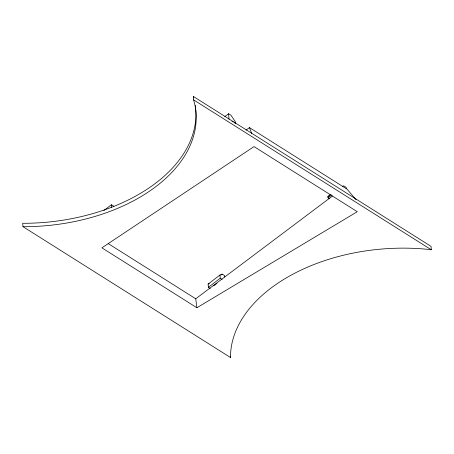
<?xml version="1.0" encoding="UTF-8"?>
<svg xmlns="http://www.w3.org/2000/svg" width="454" height="454" viewBox="0 0 454 454"><rect width="100%" height="100%" fill="white"/><g stroke="black" fill="none" stroke-linecap="round" stroke-linejoin="round"><path stroke-width="0.68" d="M22.967 226.654L230.518 357.531L230.609 353.331A160.869 100.828 -4.5 0 1 428.298 249.405L431.3 249.762L431.033 246.357L193.336 96.469L193.608 99.874L194.681 103.966A160.869 100.828 -4.5 0 1 26.128 226.694L22.967 226.654L22.7 223.243L25.861 223.289A160.869 100.828 -4.5 0 0 195.299 105.442M210.253 288.443L208.38 287.28L208.125 284.051L219.98 275.033L222.227 274.131L224.662 275.646L224.77 277.053M221.098 274.988L222.227 274.131M208.38 287.28L220.235 278.262L219.98 275.033M213.641 285.867L217.029 283.29M329.604 198.824L328.004 197.825L327.89 196.463L330.591 194.414M328.004 197.825L331.789 194.965M224.787 116.587L228.578 113.733L231.001 115.254L235.581 122.177L235.694 123.579L234.111 122.58M103.87 210.463L111.463 204.76L113.88 206.286M246.04 130.145L249.433 127.597L347.077 189.17L356.038 199.709M196.894 307.75L101.889 247.839L254.024 146.591L357.281 211.706L196.894 307.75L195.731 298.789L332.464 196.037M342.407 186.373L343.718 185.845L346.152 187.36L346.266 188.751M327.89 196.463L329.593 195.776M208.125 284.051L209.243 283.597M220.235 278.262L222.108 279.431M232.005 121.258L233.055 121.922M193.608 99.874L431.3 249.762M108.239 243.611L195.731 298.789M249.433 127.597L251.703 133.436M193.336 96.469L193.693 97.831M228.578 113.733L229.02 119.306M230.411 356.169L230.518 357.531M111.463 204.76L111.684 207.58"/></g></svg>
